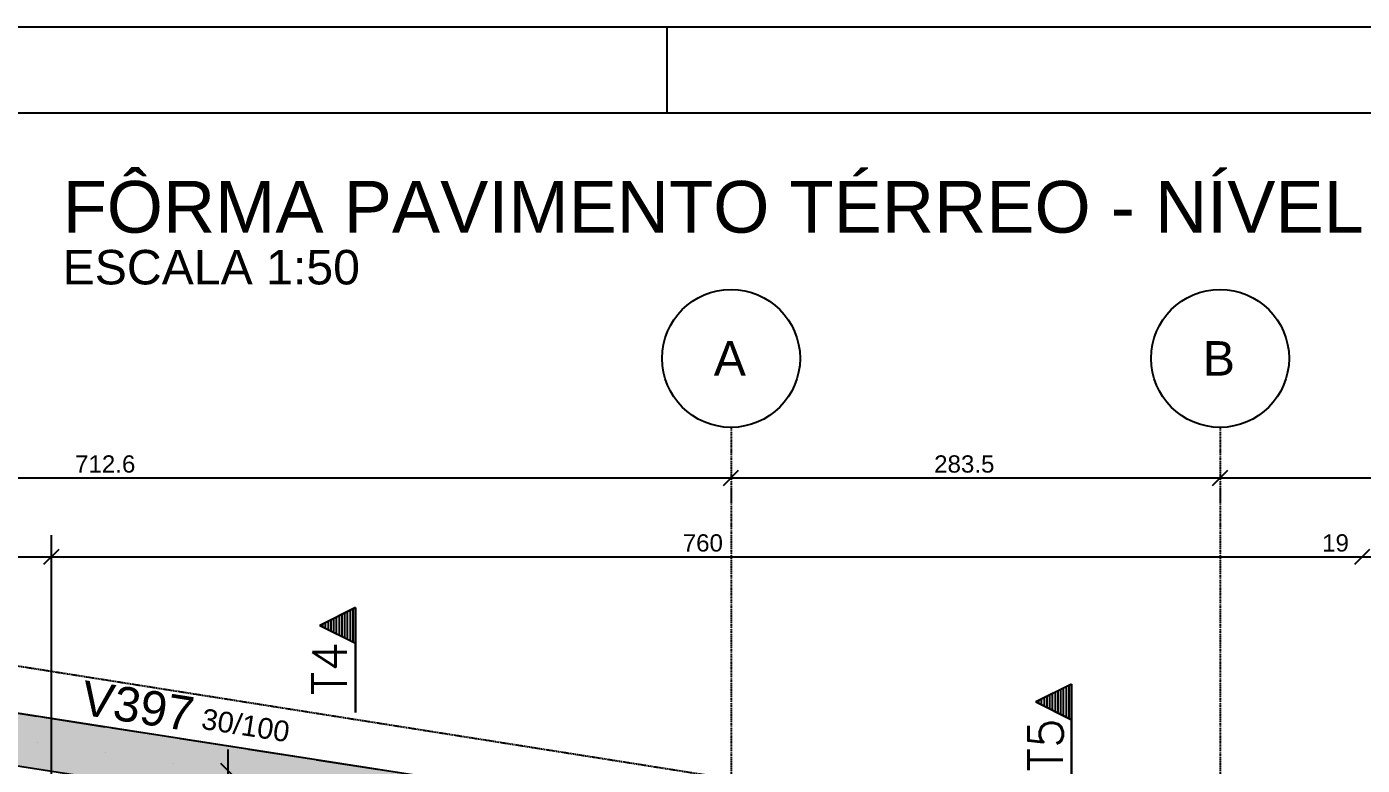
# Model space of a CAD drawing. Extents: x 37185 to 43130, y -8135 to -3930.
# Drawn here: x 37863 to 38637, y -4359 to -3930 of the extents above; entities that cross this region are included whole.
import ezdxf

# ---------------------------------------------------------------- set-up
doc = ezdxf.new("R2010")
doc.units = 0
doc.header["$MEASUREMENT"] = 0
doc.linetypes.add('ESTILO_TQS_0001', pattern=[1, 0.7, -0.3])
doc.linetypes.add('ESTILO_TQS_0004', pattern=[1.12, 0.5, -0.2, 0.01, -0.2, 0.01, -0.2])
doc.layers.get('0').update_dxf_attribs({"linetype": 'CONTINUOUS'})
for name, color, linetype in [('221', 11, 'CONTINUOUS'), ('32', 7, 'CONTINUOUS'), ('35', 7, 'CONTINUOUS'), ('37', 4, 'CONTINUOUS'), ('42', 3, 'CONTINUOUS'), ('45', 2, 'CONTINUOUS'), ('50', 5, 'CONTINUOUS'), ('51', 5, 'CONTINUOUS'), ('55', 12, 'CONTINUOUS'), ('60', 253, 'CONTINUOUS'), ('68', 4, 'CONTINUOUS'), ('70', 160, 'CONTINUOUS'), ('75', 9, 'CONTINUOUS'), ('79', 12, 'CONTINUOUS'), ('82', 252, 'CONTINUOUS'), ('95', 7, 'CONTINUOUS')]:
    doc.layers.add(name, color=color, linetype=linetype)
doc.styles.get("Standard").update_dxf_attribs({"font": 'ROMANS.SHX'})
doc.styles.add('TQS_ARIAL', font='arial.ttf')

# ---------------------------------------------------------------- blocks, each defined once
blk = doc.blocks.new('_CORTEA')
for p, q in [((-1.215955, 0), (-1.008539, 0.414832)), ((-1.213134, 0.001738), (-1.008539, 0.41093)), ((-1.054453, 0.319101), (-0.962626, 0.319101)), ((-1.038497, 0.351012), (-0.978581, 0.351012)), ((-1.022543, 0.382922), (-0.994535, 0.382922)), ((-1.008539, 0.414832), (-0.801992, 0.001738)), ((-1.008539, 0.410929), (-0.803943, 0.001739)), ((-1.134225, 0.159551), (-0.882851, 0.159551)), ((-1.11827, 0.191461), (-0.898806, 0.191461)), ((-1.102411, 0.223182), (-0.91476, 0.223369)), ((-1.086361, 0.255281), (-0.930716, 0.255281)), ((-1.070407, 0.287191), (-0.946671, 0.287191)), ((0, 0), (-1.215955, 0)), ((-1.213134, 0.001739), (0, 0.001739)), ((-1.198048, 0.03191), (-0.819029, 0.03191)), ((-1.182092, 0.06382), (-0.834984, 0.06382)), ((-1.166137, 0.09573), (-0.85094, 0.09573)), ((-1.150182, 0.12764), (-0.866895, 0.12764))]:
    blk.add_line(p, q)
at = {"layer": '79'}
blk.add_lwpolyline([(-1.213134, 0.001739), (-1.008539, 0.410929), (-0.803943, 0.001739), (-1.213134, 0.001739)], dxfattribs=at)
blk = doc.blocks.new('CTR_PARC')
at = {"layer": '221', "color": 12, "xscale": -50, "yscale": 50}
for p, rotation in [((48265.88, -3516.94), 89.99999999999993), ((48680.95, -3561.25), 89.99999999999994)]:
    blk.add_blockref('_CORTEA', p, dxfattribs=dict(at, rotation=rotation))
at = {"layer": '221', "color": 12}
for s, p in [('T4', (48260.88, -3506.94)), ('T5', (48675.95, -3551.25))]:
    blk.add_text(s, height=20, rotation=90, dxfattribs=at).set_placement(p)

msp = doc.modelspace()

# ---------------------------------------------------------------- linework, layer by layer
at = {"layer": '37', "linetype": 'Continuous'}
for points in [[(39729.25559, -4620.36566), (37544.01264, -4279.47971)], [(37869.00639, -4330.17696), (37833.88659, -4324.69846)], [(37908.53034, -4336.34246), (37873.32474, -4330.85061)], [(37948.05874, -4342.50871), (37912.81814, -4337.01136)], [(37987.58714, -4348.67491), (37952.28389, -4343.16781)], [(38027.11559, -4354.84111), (37991.74969, -4349.32426)], [(38066.64399, -4361.00736), (38031.21549, -4355.48071)]]:
    msp.add_lwpolyline(points, dxfattribs=at)
at = {"layer": '50', "linetype": 'Continuous'}
for centre in [(38271.51264, -4122.63791), (38555.01264, -4122.63791)]:
    msp.add_circle(centre, 40, dxfattribs=at)
at = {"layer": '60', "linetype": 'Continuous'}
msp.add_lwpolyline([(37544.01264, -4279.47971), (37574.01264, -4314.52236), (40226.51264, -4728.29781), (40226.51264, -4697.93501), (37544.01264, -4279.47971)], dxfattribs=at)
for points in [[(37544.01264, -4279.47971), (37574.01264, -4314.52236), (40226.51264, -4728.29781)], [(37544.01264, -4279.47971), (40226.51264, -4728.29781), (40226.51264, -4697.93501)], [(37544.01264, -4279.47971), (40226.51264, -4697.93501), (37544.01264, -4279.47971)]]:
    msp.add_solid(points, dxfattribs=at)
at = {"layer": '68', "color": 12, "linetype": 'ESTILO_TQS_0001'}
msp.add_lwpolyline([(37530.05069, -4249.00666), (40530.67009, -4723.98931), (40512.14434, -7971.93931), (37508.76839, -7984.70311), (37530.05069, -4249.00666)], dxfattribs=at)
at = {"layer": '70', "linetype": 'ESTILO_TQS_0004'}
for p, q in [((38271.51264, -4162.63791), (38271.51264, -8062.34486)), ((38555.01264, -4162.63791), (38555.01264, -8062.34486))]:
    msp.add_line(p, q, dxfattribs=at)
at = {"layer": '75', "linetype": 'Continuous'}
for p, q in [((38267.09324, -4196.28471), (38275.93209, -4187.44586)), ((38267.09324, -4196.28471), (38275.93209, -4187.44586)), ((38271.51264, -4185.91376), (38271.51264, -4185.91376)), ((38271.51264, -4185.91376), (38271.51264, -4185.91376)), ((38550.59324, -4196.28471), (38559.43209, -4187.44586)), ((38550.59324, -4196.28471), (38559.43209, -4187.44586)), ((38555.01264, -4185.91376), (38555.01264, -4185.91376)), ((38555.01264, -4185.91376), (38555.01264, -4185.91376)), ((37546.45889, -4191.86526), (38284.01264, -4191.86526)), ((38259.01264, -4191.86526), (38567.51264, -4191.86526)), ((38542.51264, -4191.86526), (38979.01264, -4191.86526)), ((38271.51264, -4198.41376), (38271.51264, -4204.36526)), ((38271.51264, -4198.41376), (38271.51264, -4204.36526)), ((38555.01264, -4198.41376), (38555.01264, -4204.36526)), ((38555.01264, -4198.41376), (38555.01264, -4204.36526)), ((37877.51264, -4386.63776), (37877.51264, -4225.11796)), ((37877.51264, -4386.63776), (37877.51264, -4225.11796)), ((37873.09324, -4242.03736), (37881.93209, -4233.19851)), ((37873.09324, -4242.03736), (37881.93209, -4233.19851)), ((38633.09324, -4242.03736), (38641.93209, -4233.19851)), ((38633.09324, -4242.03736), (38641.93209, -4233.19851)), ((37561.51264, -4237.61796), (37871.01264, -4237.61796)), ((37846.01264, -4237.61796), (37890.01264, -4237.61796)), ((37865.01264, -4237.61796), (38650.01264, -4237.61796)), ((38625.01264, -4237.61796), (38669.01264, -4237.61796)), ((37980.08864, -4740.73831), (37980.08864, -4349.36671)), ((37984.50804, -4366.28611), (37975.66924, -4357.44731))]:
    msp.add_line(p, q, dxfattribs=at)
at = {"layer": '82', "linetype": 'Continuous'}
for p, q in [((37869.47224, -4345.08431), (37869.47224, -4345.08431)), ((37908.99289, -4351.25046), (37908.99289, -4351.25046)), ((37948.51454, -4357.41801), (37948.51454, -4357.41801))]:
    msp.add_line(p, q, dxfattribs=at)
at = {"layer": '95', "linetype": 'Continuous'}
for p, q in [((37184.54454, -3930.36966), (43129.54464, -3930.36966)), ((38234.54454, -3980.36966), (38234.54454, -3930.36966)), ((37309.54454, -3980.36966), (43079.54464, -3980.36966))]:
    msp.add_line(p, q, dxfattribs=at)

# ---------------------------------------------------------------- block references
at = {"layer": '55', "linetype": 'Continuous'}
msp.add_blockref('CTR_PARC', (-10212.02599, -810.96199), dxfattribs=at)

# ---------------------------------------------------------------- texts
at = {"layer": '32', "linetype": 'Continuous', "style": 'TQS_ARIAL'}
msp.add_text('FÔRMA PAVIMENTO TÉRREO - NÍVEL 698.51m', height=30, dxfattribs=at).set_placement((37884.01366, -4049.77189))
at = {"layer": '35', "linetype": 'Continuous', "style": 'TQS_ARIAL'}
msp.add_text('ESCALA 1:50', height=20, dxfattribs=at).set_placement((37884.01366, -4079.77189))
at = {"layer": '42', "linetype": 'Continuous', "style": 'TQS_ARIAL'}
msp.add_text('V397', height=20, rotation=351.133631, dxfattribs=at).set_placement((37893.85639, -4328.99296))
at = {"layer": '45', "linetype": 'Continuous', "style": 'TQS_ARIAL'}
msp.add_text('30/100', height=12, rotation=351.133631, dxfattribs=at).set_placement((37963.87269, -4337.30876))
at = {"layer": '51', "linetype": 'Continuous', "style": 'TQS_ARIAL'}
for s, p in [('A', (38261.51264, -4132.63791)), ('B', (38545.01264, -4132.63791))]:
    msp.add_text(s, height=20, dxfattribs=at).set_placement(p)
at = {"layer": '75', "linetype": 'Continuous', "style": 'TQS_ARIAL'}
for s, p in [('712.6', (37891.23579, -4188.86526)), ('283.5', (38389.26264, -4188.86526)), ('760', (38243.51264, -4234.61796)), ('19', (38614.17934, -4234.61796))]:
    msp.add_text(s, height=10, dxfattribs=at).set_placement(p)

doc.saveas('drawing.dxf')
